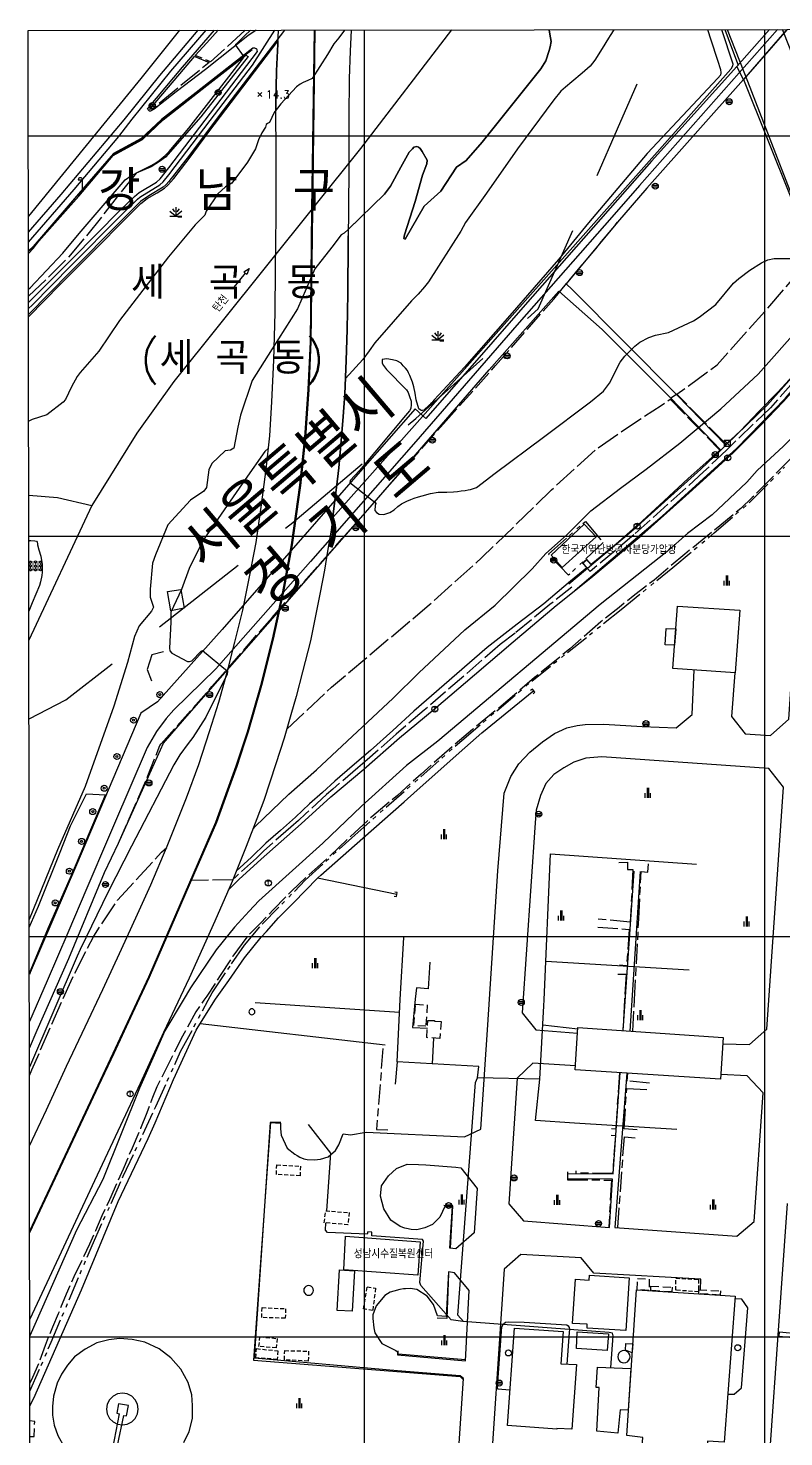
# Model space of a CAD drawing. Extents: x 210616 to 211059, y 540071 to 540643.
# Drawn here: x 210616 to 210804.7, y 540275 to 540626.9 of the extents above; entities that cross this region are included whole.
import ezdxf

# ---------------------------------------------------------------- set-up
doc = ezdxf.new("R2010")
doc.units = 0
for name, pattern in [('25M15', [40, 25, -15]), ('ANYANG', [9, 5, -1, 2, -1]), ('ANYANG1', [11.5, 6, -1, 1, -1.5, 1, -1]), ('ANYANG11', [1.5, 1, -0.5]), ('ANYANG2', [6, 5, -1]), ('ANYANG3', [3, 2, -1]), ('C0052214', [7, 6, -1])]:
    doc.linetypes.add(name, pattern=pattern)
for name, color, linetype in [('A0013115', 1, 'CONTINUOUS'), ('A0013118', 1, 'CONTINUOUS'), ('A0023119', 1, 'ANYANG2'), ('A0023210', 7, 'CONTINUOUS'), ('A0033324', 1, 'ANYANG2'), ('A0033332', 42, 'CONTINUOUS'), ('A0073341', 7, 'CONTINUOUS'), ('A0093351', 7, 'CONTINUOUS'), ('B0014111', 7, 'CONTINUOUS'), ('B0014116', 7, 'ANYANG3'), ('B0014118', 7, 'ANYANG11'), ('B0024122', 7, 'CONTINUOUS'), ('B0024123', 3, 'ANYANG'), ('B0024126', 7, 'ANYANG1'), ('C0052211', 1, 'CONTINUOUS'), ('C0052212', 1, 'CONTINUOUS'), ('C0052213', 1, 'CONTINUOUS'), ('C0052214', 1, 'C0052214'), ('C0076116', 7, 'CONTINUOUS'), ('C0223367', 7, 'CONTINUOUS'), ('C0226232', 7, 'CONTINUOUS'), ('C0236241', 7, 'CONTINUOUS'), ('C0393323', 7, 'CONTINUOUS'), ('C0503377', 7, 'CONTINUOUS'), ('C0523121', 1, 'CONTINUOUS'), ('C0536117', 7, 'CONTINUOUS'), ('C0536119', 7, 'CONTINUOUS'), ('D0015220', 3, 'CONTINUOUS'), ('D0015221', 3, 'CONTINUOUS'), ('D0015222', 3, 'CONTINUOUS'), ('D0023372', 3, 'CONTINUOUS'), ('E0022112', 5, 'CONTINUOUS'), ('E0022115', 7, 'CONTINUOUS'), ('E0032111', 5, 'CONTINUOUS'), ('E0042326', 5, 'CONTINUOUS'), ('F0017114', 7, 'CONTINUOUS'), ('F0027132', 7, 'CONTINUOUS'), ('F0027217', 7, 'CONTINUOUS'), ('F0047224', 7, 'CONTINUOUS'), ('G0018112', 7, '25M15'), ('G0022312', 5, 'CONTINUOUS'), ('G0022313', 2, 'CONTINUOUS'), ('G0022322', 42, 'CONTINUOUS'), ('G0022323', 5, 'CONTINUOUS'), ('H0017334', 7, 'CONTINUOUS'), ('H0037335', 7, 'CONTINUOUS'), ('H0049131', 7, 'CONTINUOUS'), ('H0049210', 7, 'CONTINUOUS'), ('H0049230', 7, 'CONTINUOUS')]:
    doc.layers.add(name, color=color, linetype=linetype)
doc.styles.add('GHS', font='romans.shx', dxfattribs={"bigfont": 'ghs.shx'})
doc.styles.add('ROMANS_WHGTXT', font='romans.shx', dxfattribs={"height": 2, "bigfont": 'whgtxt.shx'})

# ---------------------------------------------------------------- blocks, each defined once
blk = doc.blocks.new('F0027217')
at = {"layer": 'F0027217'}
for points in [[(0.5, 0.5), (-0.5, -0.5)], [(-0.5, 0.5), (0.5, -0.5)]]:
    blk.add_lwpolyline(points, dxfattribs=at)
blk = doc.blocks.new('C0226232')
at = {"layer": 'C0226232'}
for points in [[(-0.72, 0.211), (0.72, 0.211)], [(-0.722, -0.202), (0.722, -0.202)]]:
    blk.add_lwpolyline(points, dxfattribs=at)
blk.add_circle((0, 0), 0.75, dxfattribs=at)
blk = doc.blocks.new('D0015221')
at = {"layer": 'D0015221'}
for points in [[(-0.15, 1.25), (-0.15, -1.25)], [(0.15, 1.25), (0.15, -1.25)], [(-0.65, -1.25), (-0.65, -0.05)], [(0.65, -1.25), (0.65, -0.05)]]:
    blk.add_lwpolyline(points, dxfattribs=at)
blk = doc.blocks.new('C0236241')
at = {"layer": 'C0236241'}
blk.add_circle((0, 0), 0.75, dxfattribs=at)
at = {"layer": 'C0236241', "style": 'GHS'}
blk.add_text('T', height=1, dxfattribs=at).set_placement((-0.362, -0.524))
blk = doc.blocks.new('C0503377')
at = {"layer": 'C0503377'}
for points in [[(0.75, 0.75), (-0.75, -0.75)], [(-0.75, 0.75), (0.75, -0.75)], [(-0.75, 0.75), (0.75, 0.75)], [(-0.75, 0.75), (-0.75, -0.75)], [(0.75, 0.75), (0.75, -0.75)], [(-0.75, -0.75), (0.75, -0.75)]]:
    blk.add_lwpolyline(points, dxfattribs=at)
blk = doc.blocks.new('D0015222')
at = {"layer": 'D0015222'}
blk.add_circle((0, 0), 0.75, dxfattribs=at)
blk = doc.blocks.new('G0022322')
at = {"layer": 'G0022322'}
for centre, radius in [((-1.273, 0.017), 0.25), ((-1.263, 1.009), 0.25), ((-1.284, 0.507), 0.0564), ((-0.672, -0.01), 0.0564), ((-0.636, 1.009), 0.0564), ((-0.636, 0.521), 0.0564), ((0, 1.018), 0.25), ((0, 0), 0.25), ((-0.01, 0.517), 0.0564), ((0.59, 0.988), 0.0564), ((0.6, 0.506), 0.0564), ((0.621, -0.016), 0.0564), ((1.221, 1.009), 0.25), ((1.221, 0.017), 0.25), ((1.232, 0.507), 0.0564), ((-1.271, -0.983), 0.25), ((-1.284, -0.483), 0.0564), ((-0.65, -0.94), 0.0564), ((-0.621, -0.483), 0.0564), ((-0.017, -0.982), 0.25), ((0, -0.488), 0.0564), ((0.605, -0.949), 0.0564), ((0.631, -0.487), 0.0564), ((1.212, -0.975), 0.25), ((1.226, -0.477), 0.0564)]:
    blk.add_circle(centre, radius, dxfattribs=at)
blk = doc.blocks.new('D0023372')
at = {"layer": 'D0023372'}
for radius in [0.75, 0.25]:
    blk.add_circle((0, 0), radius, dxfattribs=at)
blk = doc.blocks.new('C0223367')
at = {"layer": 'C0223367'}
for points in [[(-1, 2.5), (0, 2.5)], [(0, 2.5), (0, 0)]]:
    blk.add_lwpolyline(points, dxfattribs=at)
blk.add_arc((-0.5, 2.5), 0.5, 0, 180, dxfattribs=at)
blk = doc.blocks.new('E0042326')
at = {"layer": 'E0042326'}
blk.add_lwpolyline([(0, 0), (5, 0)], dxfattribs=at)
blk.add_lwpolyline([(5, 0.5), (6.5, 0), (5, -0.5)], close=True, dxfattribs=at)
blk = doc.blocks.new('G0022323')
at = {"layer": 'G0022323'}
for points in [[(-1.5, 1.224), (-0.171, 0.115)], [(-1.5, 0), (1.5, 0)], [(-0.825, 1.808), (-0.287, 1.026)], [(0, 2.224), (0, 0)], [(1.5, 1.224), (0.171, 0.115)], [(0.825, 1.808), (0.287, 1.026)], [(1.5, -0.276), (0.5, -0.276)]]:
    blk.add_lwpolyline(points, dxfattribs=at)

msp = doc.modelspace()

# ---------------------------------------------------------------- linework, layer by layer
at = {"layer": 'A0013115'}
for points in [[(210616.074, 540575.973), (210624.25, 540585.34), (210640, 540604.06), (210648.86, 540615.12), (210658.455, 540626.406)], [(210616.361, 540347.711), (210620.571, 540356.708), (210625.584, 540367.602), (210630.255, 540377.461), (210634.63, 540386.763), (210639.311, 540396.875), (210643.332, 540405.589), (210646.624, 540412.941), (210650.761, 540422.578), (210655.58, 540434.636), (210658.624, 540442.967), (210661.302, 540451.245), (210663.605, 540458.527), (210665.836, 540466.583), (210667.607, 540473.571), (210669.61, 540481.498), (210671.304, 540489.895), (210672.917, 540498.472), (210674.293, 540507.869), (210675.475, 540516.768), (210676.339, 540525.069), (210676.904, 540533.576), (210677.392, 540543.993), (210677.695, 540555.815), (210677.802, 540566.739), (210677.908, 540580.019), (210677.959, 540593.995), (210677.896, 540608.168), (210678.038, 540616.265), (210678.345, 540622.896), (210678.566, 540626.432)], [(210696.712, 540626.456), (210696.424, 540621.21), (210696.198, 540614.353), (210696.079, 540604.729), (210696.115, 540591.486), (210695.957, 540573.526), (210695.88, 540560.682), (210695.682, 540551.683), (210695.462, 540543.911), (210695.105, 540535.478), (210694.68, 540529.888), (210694.111, 540522.825), (210693.607, 540517.089), (210693.033, 540512.151), (210692.297, 540506.266), (210691.677, 540501.528), (210690.876, 540496.736), (210689.98, 540491.497), (210688.948, 540485.955), (210687.869, 540480.504), (210686.481, 540473.866), (210684.548, 540466.128), (210682.951, 540460.002), (210681.609, 540455.341), (210679.907, 540449.556), (210677.865, 540443.1), (210674.843, 540433.952), (210673.133, 540429.385), (210670.478, 540422.446), (210666.927, 540413.773), (210662.632, 540403.824), (210656.206, 540389.607), (210649.845, 540376.005), (210643.947, 540363.295), (210639.027, 540352.776), (210632.607, 540338.962), (210627.794, 540328.78), (210621.839, 540315.999), (210616.416, 540304.383)], [(210662.473, 540626.411), (210654.463, 540617.229), (210645.837, 540606.84)], [(210637.281, 540595.62), (210630.658, 540587.992), (210617.27, 540572.36), (210616.079, 540571.279)]]:
    msp.add_lwpolyline(points, dxfattribs=at)
at = {"layer": 'A0013118'}
for points in [[(210680.02, 540626.434), (210670.758, 540614.332), (210663.726, 540605.093), (210656.316, 540595.21), (210651.17, 540588.633), (210650.512, 540587.877), (210649.687, 540587.167), (210646.11, 540585.039), (210644.104, 540583.608), (210639.018, 540578.535), (210626.504, 540565.949), (210616.099, 540555.411)], [(210801.182, 540626.593), (210793.02, 540617.34), (210771.7, 540593.67), (210740.14, 540557.85), (210715.345, 540529.453), (210712.65, 540531.807), (210699.519, 540516.826), (210664.431, 540476.709), (210648.287, 540458.641), (210644.12, 540455.8), (210628.06, 540417.9), (210616.513, 540390.982), (210616.307, 540391.074)], [(210672.963, 540626.425), (210670.894, 540625.007), (210660.314, 540616.64), (210652.953, 540610.992), (210647.494, 540606.666), (210646.56, 540606.215), (210646.406, 540606.215), (210646.303, 540606.227), (210646.2, 540606.266), (210646.116, 540606.328), (210645.984, 540606.498), (210645.837, 540606.84)], [(210805.519, 540626.598), (210794.66, 540614.11), (210770.51, 540586.92), (210763.235, 540578.436), (210750.371, 540563.093), (210751.835, 540561.674), (210777.895, 540535.417), (210790.27, 540522.79), (210800.69, 540532.81), (210814.35, 540548.18), (210827.87, 540565.1), (210821.246, 540570.773)], [(210616.096, 540558.356), (210627.031, 540569.338), (210639.014, 540581.422), (210642.536, 540584.885), (210643.75, 540585.894), (210648.022, 540588.438), (210648.953, 540589.251), (210651.118, 540592.01), (210673.271, 540621.097), (210673.225, 540621.441), (210673.184, 540621.544), (210673.114, 540621.647), (210673.046, 540621.731), (210672.952, 540621.801), (210672.623, 540621.941), (210672.275, 540621.952), (210672.099, 540621.911), (210657.191, 540610.285), (210649.294, 540604.147), (210644.256, 540599.37), (210637.281, 540595.62)], [(210616.331, 540372.121), (210618.24, 540376.56), (210626.19, 540394.48), (210635.07, 540416.03), (210638.584, 540423.312), (210649.841, 540448.314), (210655.016, 540454.343), (210700.882, 540506.559), (210731.107, 540541.557), (210748.54, 540561.246), (210759.387, 540551.619), (210776.525, 540534.475), (210788.97, 540521.54), (210784.02, 540516.79), (210766.61, 540501.08), (210751.05, 540488.03)], [(210752.61, 540486.52), (210774.37, 540504.98), (210793.03, 540521.99), (210805.19, 540534.47), (210817.47, 540548.86), (210830.5, 540563.09), (210841.81, 540554.22), (210850.43, 540547.189), (210849.137, 540544.359), (210848.412, 540542.419), (210847.797, 540540.197), (210846.631, 540534.681), (210845.323, 540528.1), (210844.917, 540524.474), (210843.47, 540499.821), (210826.324, 540500.867), (210819.68, 540501.31), (210820.78, 540517.73)], [(210792.52, 540465.911), (210791.68, 540454.99), (210795.12, 540450.64), (210801.39, 540450.18), (210806, 540454.31), (210808.65, 540494.42), (210816.63, 540501.3), (210818.43, 540501.39), (210819.651, 540517.287)], [(210723.5, 540270.85), (210724.72, 540289.59), (210723.88, 540290.26), (210708.25, 540291.52), (210672.53, 540294.62), (210676.54, 540353.56), (210679.04, 540353.4), (210679.04, 540351.93), (210679.16, 540350.33), (210680.73, 540347.16), (210682.63, 540345.58), (210683.18, 540345.27), (210683.85, 540344.86), (210684.85, 540344.43), (210685.67, 540344.25), (210687.56, 540344.22), (210689.06, 540344.35), (210690.92, 540344.97), (210692.73, 540346.5), (210693.62, 540347.94), (210694.69, 540350.67), (210696.5, 540350.448), (210700.42, 540351.081), (210724.948, 540349.966), (210729.06, 540351.87), (210730.81, 540377.95), (210733.29, 540416.38), (210734.92, 540435.8), (210736.58, 540439.94), (210738.55, 540443.12), (210741.28, 540446.06), (210744.44, 540448.65), (210747.5, 540450.69), (210750.51, 540452.12), (210753.16, 540452.69), (210755.14, 540452.97), (210759.8, 540453.06), (210769.35, 540452.47), (210777.87, 540452.1), (210781.84, 540455.46), (210782.366, 540466.618)], [(210789.521, 540373.216), (210796.16, 540373.05), (210800.53, 540376.87), (210804.63, 540437.33), (210800.96, 540442.01), (210759.29, 540444.86), (210755.3, 540444.59), (210752.33, 540443.58), (210749.77, 540442.17), (210747.33, 540440.48), (210745.33, 540438.2), (210743.93, 540435.25), (210742.9, 540431.54), (210742.62, 540428.37), (210739.38, 540380.92), (210742.81, 540376.68), (210753.188, 540375.869)], [(210764.628, 540376.478), (210767.33, 540416.36)], [(210768.83, 540416.28), (210766.288, 540376.367)], [(210752.71, 540367.656), (210742.07, 540368.38), (210738.12, 540364.63), (210736.03, 540333.25), (210739.69, 540329), (210761.16, 540327.29), (210761.94, 540339.38), (210750.8, 540339.43)], [(210750.84, 540340.82), (210762.11, 540340.67), (210763.877, 540365.998)], [(210765.529, 540365.891), (210762.56, 540327.31), (210793, 540325.12), (210797.31, 540328.79), (210799.62, 540360.91), (210795.62, 540365.22), (210788.997, 540365.558)], [(210728.12, 540337.02), (210727.42, 540325.96), (210722.86, 540322.01), (210721.29, 540322.12), (210722.02, 540332.66), (210720.16, 540332.74), (210718.79, 540329.91), (210717, 540328.06), (210715.1, 540327.2), (210713.07, 540326.74), (210711.69, 540326.83), (210710.53, 540327.01), (210710.1, 540327.14), (210708.88, 540327.58), (210706.57, 540329.16), (210704.82, 540331.99), (210703.98, 540335.14), (210704.24, 540337.67), (210705.98, 540340.2), (210708.04, 540342.01), (210710.69, 540343.15), (210713.52, 540343.07), (210715.34, 540342.95), (210722.84, 540342.41), (210724.11, 540342.24), (210728.12, 540337.02)], [(210801.45, 540273.046), (210803.334, 540300.39), (210805.669, 540333.257)], [(210783.909, 540311.726), (210783.978, 540314.369), (210757.253, 540315.914), (210754.13, 540319.715), (210739.067, 540320.516), (210734.929, 540316.898), (210730.814, 540255.897), (210730.17, 540247.63), (210734.11, 540243.23), (210787.04, 540239.48), (210791.57, 540243.34), (210792.7, 540261.25), (210789.17, 540265.62), (210785.163, 540265.842)], [(210726.15, 540311.6), (210722.52, 540315.96), (210720.98, 540316.19), (210720.4, 540305.07), (210718.2, 540305.2), (210717.25, 540308.1), (210715.66, 540310.11), (210713.09, 540311.8), (210711.42, 540312.02), (210710.28, 540312), (210709.78, 540311.96), (210708.81, 540311.78), (210707.3, 540311.43), (210706.46, 540311.11), (210705.05, 540310.27), (210702.95, 540307.77), (210702.07, 540305.51), (210702.11, 540304.53), (210702.33, 540302.22), (210702.57, 540301.01), (210704.37, 540298.32), (210707.8, 540296.57), (210708.28, 540296.25), (210708.23, 540295.46), (210725.2, 540293.96), (210726.15, 540311.6)], [(210790.769, 540285.63), (210792.371, 540285.647), (210794.171, 540287.238), (210795.735, 540307.217), (210794.22, 540309.36), (210792.571, 540309.51)]]:
    msp.add_lwpolyline(points, dxfattribs=at)
at = {"layer": 'A0023119'}
msp.add_lwpolyline([(210751.83, 540487.275), (210746.33, 540482.91), (210737.633, 540475.818), (210733.884, 540472.919), (210714.896, 540456.531), (210707.926, 540450.556), (210700.65, 540444.135), (210698.365, 540442.16), (210692.09, 540436.825), (210690.54, 540435.44), (210685.26, 540430.64), (210683.495, 540429), (210681.615, 540427.335), (210674.785, 540421.315), (210673.006, 540419.596), (210667.979, 540414.999), (210667.073, 540414.128), (210656.733, 540414.009)], dxfattribs=at)
at = {"layer": 'A0023210'}
for points in [[(210616.077, 540573.477), (210627.454, 540586.666), (210638.641, 540599.84), (210641.972, 540604.182), (210651.661, 540616.175), (210660.464, 540626.408)], [(210687.637, 540626.444), (210686.989, 540581.541), (210686.64, 540548.555), (210686.126, 540536.684), (210685.276, 540524.676), (210684.031, 540512.718), (210681.905, 540497.864), (210679.754, 540486.112), (210677.189, 540474.263), (210674.249, 540462.668), (210670.913, 540451.093), (210668.119, 540442.586), (210663.016, 540428.486), (210656.733, 540414.009), (210646.245, 540389.84), (210637.371, 540370.807), (210629.776, 540354.645), (210616.389, 540326.145)]]:
    msp.add_lwpolyline(points, dxfattribs=at)
at = {"layer": 'A0033324'}
for points in [[(210638.584, 540423.312), (210645.74, 540439.76), (210648.892, 540447.721), (210649.188, 540448.174), (210661.907, 540462.423), (210676.913, 540479.666), (210694.454, 540499.409), (210719.732, 540528.065), (210732.725, 540542.67), (210747.298, 540559.267), (210763.235, 540578.436)], [(210829.23, 540566.34), (210829.784, 540565.899), (210828.262, 540563.986), (210815.115, 540547.535), (210801.411, 540532.116), (210790.385, 540521.512), (210784.701, 540516.058), (210767.266, 540500.325), (210756.378, 540491.194), (210755.72, 540491.97)]]:
    msp.add_lwpolyline(points, dxfattribs=at)
at = {"layer": 'A0033332'}
for points in [[(210616.098, 540556.883), (210616.977, 540557.765), (210626.767, 540567.644), (210639.016, 540579.978), (210643.32, 540584.246), (210643.927, 540584.751), (210648.855, 540587.802), (210649.733, 540588.564), (210651.144, 540590.321), (210661.472, 540603.874), (210672.015, 540617.714), (210677.617, 540626.431)], [(210803.182, 540626.595), (210768.696, 540587.614), (210761.791, 540579.746), (210738.643, 540553.369), (210712.261, 540523.031), (210686.496, 540493.655), (210662.91, 540466.89), (210652.414, 540456.625), (210650.464, 540454.466), (210648.034, 540451.257), (210645.691, 540447.212), (210637.326, 540427.653), (210636.073, 540424.715), (210630.698, 540412.109), (210625.88, 540400.936), (210620.743, 540388.89), (210616.322, 540378.73)]]:
    msp.add_lwpolyline(points, dxfattribs=at)
at = {"layer": 'A0073341'}
msp.add_lwpolyline([(210805.451, 540626.598), (210805.47, 540626.54), (210794.66, 540614.11), (210793.02, 540617.34), (210801.182, 540626.593)], dxfattribs=at)
at = {"layer": 'A0093351'}
for points in [[(210616.361, 540347.711), (210620.571, 540356.708), (210625.584, 540367.602), (210630.255, 540377.461), (210634.63, 540386.763), (210639.311, 540396.875), (210643.332, 540405.589), (210646.624, 540412.941), (210650.761, 540422.578), (210655.58, 540434.636), (210658.624, 540442.967), (210661.302, 540451.245), (210663.605, 540458.527), (210665.836, 540466.583), (210667.607, 540473.571), (210669.61, 540481.498), (210671.304, 540489.895), (210672.917, 540498.472), (210674.293, 540507.869), (210675.475, 540516.768), (210676.339, 540525.069), (210676.904, 540533.576), (210677.392, 540543.993), (210677.695, 540555.815), (210677.802, 540566.739), (210677.908, 540580.019), (210677.959, 540593.995), (210677.896, 540608.168), (210678.038, 540616.265), (210678.345, 540622.896), (210678.566, 540626.432)], [(210696.712, 540626.456), (210696.424, 540621.21), (210696.198, 540614.353), (210696.079, 540604.729), (210696.115, 540591.486), (210695.957, 540573.526), (210695.88, 540560.682), (210695.682, 540551.683), (210695.462, 540543.911), (210695.105, 540535.478), (210694.68, 540529.888), (210694.111, 540522.825), (210693.607, 540517.089), (210693.033, 540512.151), (210692.297, 540506.266), (210691.677, 540501.528), (210690.876, 540496.736), (210689.98, 540491.497), (210688.948, 540485.955), (210687.869, 540480.504), (210686.481, 540473.866), (210684.548, 540466.128), (210682.951, 540460.002), (210681.609, 540455.341), (210679.907, 540449.556), (210677.865, 540443.1), (210674.843, 540433.952), (210673.133, 540429.385), (210670.478, 540422.446), (210666.927, 540413.773), (210662.632, 540403.824), (210656.206, 540389.607), (210649.845, 540376.005), (210643.947, 540363.295), (210639.027, 540352.776), (210632.607, 540338.962), (210627.794, 540328.78), (210621.839, 540315.999), (210616.416, 540304.383)]]:
    msp.add_lwpolyline(points, dxfattribs=at)
at = {"layer": 'B0014111'}
for points in [[(210757.83, 540499.88), (210749.37, 540492.15), (210746.6, 540495.31), (210754.9, 540503), (210757.83, 540499.88)], [(210793.72, 540481.497), (210792.551, 540465.909), (210777.059, 540466.987), (210778.175, 540482.537), (210793.72, 540481.497)], [(210777.73, 540476.831), (210777.434, 540472.762), (210775.09, 540472.834), (210775.343, 540476.952), (210777.73, 540476.831)], [(210789.63, 540374.807), (210788.916, 540364.38), (210752.656, 540366.723), (210753.268, 540377.237), (210789.63, 540374.807)], [(210713.931, 540323.704), (210713.336, 540315.388), (210694.812, 540316.711), (210695.241, 540325.107), (210713.931, 540323.704)], [(210697.489, 540316.483), (210696.891, 540306.423), (210693.148, 540306.6), (210693.802, 540316.737), (210697.489, 540316.483)], [(210766.147, 540314.692), (210765.314, 540301.589), (210755.645, 540302.154), (210755.658, 540303.149), (210751.995, 540303.348), (210752.668, 540314.41), (210756.116, 540314.177), (210756.187, 540315.374), (210766.147, 540314.692)], [(210783.495, 540310.761), (210788.857, 540310.419), (210792.621, 540310.179), (210789.868, 540273.696), (210785.641, 540273.896), (210784.601, 540256.379), (210768.165, 540257.366), (210769.549, 540274.795), (210765.521, 540275.302), (210767.941, 540311.752), (210768.131, 540311.746), (210783.495, 540310.761)], [(210752.919, 540293.094), (210751.825, 540276.928), (210748.054, 540277.052), (210748.039, 540276.946), (210735.685, 540277.86), (210737.455, 540302.178), (210749.661, 540301.333), (210749.009, 540293.246), (210752.919, 540293.094)], [(210760.965, 540300.722), (210760.63, 540296.595), (210752.942, 540297.036), (210753.155, 540301.197), (210760.965, 540300.722)], [(210766.535, 540292.094), (210765.826, 540281.672), (210763.891, 540281.786), (210763.286, 540275.949), (210758.009, 540276.38), (210758.616, 540287.285), (210757.885, 540287.364), (210758.165, 540292.445), (210766.535, 540292.094)]]:
    msp.add_lwpolyline(points, dxfattribs=at)
at = {"layer": 'B0014116'}
for points in [[(210715.673, 540382.919), (210715.344, 540377.591), (210712.364, 540377.748), (210712.766, 540383.063), (210715.673, 540382.919)], [(210719.12, 540378.727), (210718.815, 540374.522), (210715.554, 540374.734), (210715.852, 540379.051), (210717.467, 540379.006), (210717.461, 540378.832), (210719.12, 540378.727)], [(210771.121, 540314.431), (210771.058, 540311.578), (210768.131, 540311.746), (210768.172, 540314.56), (210771.121, 540314.431)], [(210776.843, 540312.375), (210776.797, 540311.22), (210771.482, 540311.547), (210771.516, 540312.607), (210776.843, 540312.375)], [(210788.857, 540310.419), (210783.495, 540310.761), (210783.516, 540311.749), (210788.909, 540311.436), (210788.857, 540310.419)], [(210767.014, 540298.252), (210766.861, 540295.95), (210765.219, 540296.676), (210765.272, 540298.318), (210767.014, 540298.252)], [(210616.453, 540275.117), (210617.477, 540275.093), (210617.666, 540278.868), (210616.448, 540278.979)]]:
    msp.add_lwpolyline(points, dxfattribs=at)
at = {"layer": 'B0014118'}
for points in [[(210684.019, 540342.602), (210683.911, 540340.211), (210677.993, 540340.567), (210678.086, 540342.967), (210684.019, 540342.602)], [(210696.147, 540331.006), (210695.887, 540327.983), (210689.959, 540328.495), (210690.312, 540331.475), (210696.147, 540331.006)], [(210783.443, 540314.347), (210783.389, 540311.251), (210777.727, 540311.628), (210777.795, 540314.611), (210783.443, 540314.347)], [(210702.797, 540312.128), (210702.04, 540306.573), (210699.776, 540306.939), (210700.649, 540312.455), (210702.797, 540312.128)], [(210680.285, 540307.009), (210680.215, 540304.644), (210674.331, 540304.793), (210674.427, 540307.276), (210680.285, 540307.009)], [(210678.235, 540299.572), (210677.98, 540297.251), (210673.655, 540297.56), (210673.876, 540299.997), (210678.235, 540299.572)], [(210678.363, 540296.477), (210678.207, 540294.363), (210672.875, 540294.733), (210673.045, 540297.033), (210678.363, 540296.477)], [(210686.03, 540296.408), (210685.953, 540293.927), (210680.043, 540294.208), (210680.076, 540296.545), (210686.03, 540296.408)]]:
    msp.add_lwpolyline(points, dxfattribs=at)
at = {"layer": 'B0024122'}
msp.add_lwpolyline([(210653.837, 540626.4), (210644.122, 540614.364), (210616.068, 540579.947)], dxfattribs=at)
at = {"layer": 'B0024123'}
for points in [[(210763.49, 540418.51), (210765.66, 540418.53), (210765.66, 540416.7), (210767.05, 540416.7), (210766.38, 540403.62), (210758.24, 540404.32)], [(210767.041, 540376.317), (210767.45, 540384.2), (210768.51, 540404.43), (210769.1, 540416.27), (210770.75, 540416.08), (210770.94, 540418.14)], [(210758.27, 540402.36), (210766.13, 540401.74), (210765.44, 540392.694), (210763.66, 540392.822)], [(210763.3, 540390.6), (210765.34, 540390.55), (210764.96, 540384.19), (210764.5, 540376.486)], [(210704.602, 540372.021), (210703.015, 540351.814), (210705.815, 540351.677)], [(210763.697, 540366.01), (210762.73, 540351.88), (210761.69, 540351.94)], [(210771.23, 540363.36), (210765.62, 540363.88), (210765.769, 540365.876)], [(210768.13, 540351.7), (210764.84, 540351.97), (210765.5, 540362.04), (210771.36, 540361.69)], [(210761.63, 540350.36), (210762.67, 540350.32), (210761.96, 540340.78), (210752.91, 540340.9), (210752.91, 540341.43)], [(210763.27, 540327.259), (210764.91, 540349.96), (210767.65, 540349.7)], [(210750.73, 540341.19), (210750.75, 540339.22), (210761.68, 540339.15), (210761.03, 540327.46)]]:
    msp.add_lwpolyline(points, dxfattribs=at)
at = {"layer": 'B0024126'}
for points in [[(210616.439, 540286.436), (210621.78, 540298.67), (210631.99, 540322.84), (210639.75, 540340.13), (210647.88, 540357.52), (210654.09, 540371.27), (210660.98, 540384.08), (210661.98, 540385.96), (210666.8, 540393.14), (210670, 540397.82), (210674.44, 540403.07), (210685.21, 540414.04), (210696.84, 540424.67), (210724.33, 540448.96), (210741.77, 540463.79), (210764.14, 540481.71), (210776.98, 540492.16), (210787.37, 540500.84), (210796.53, 540508.72), (210804.93, 540517.23)], [(210759.6, 540498.45), (210750.95, 540490.24), (210745.98, 540495.52), (210755.2, 540503.72), (210759.6, 540498.45)], [(210654.906, 540273.57), (210656.215, 540276.316), (210657.022, 540279.568), (210657.054, 540282.826), (210656.857, 540285.499), (210655.935, 540288.563), (210654.136, 540291.941), (210651.665, 540294.742), (210648.729, 540296.948), (210645.123, 540298.641), (210641.961, 540299.288), (210638.786, 540299.536), (210636.138, 540299.235), (210633.178, 540298.475), (210630.28, 540296.906), (210627.584, 540294.984), (210625.789, 540292.921), (210624.295, 540290.652), (210623.247, 540288.404), (210622.336, 540285.133), (210622.057, 540282.62), (210622.109, 540280.43), (210622.496, 540277.948), (210623.38, 540275.364), (210624.977, 540272.517)]]:
    msp.add_lwpolyline(points, dxfattribs=at)
at = {"layer": 'C0052211', "flags": 128}
for points in [[(210789.971, 540626.578), (210791.65, 540622.135), (210793.33, 540617.691)], [(210794.692, 540614.146), (210812.37, 540569.89), (210813.55, 540571.01), (210815.2, 540570.44)], [(210616.483, 540391.224), (210621.08, 540402.24), (210627.17, 540416.06), (210635.32, 540435.39)]]:
    msp.add_lwpolyline(points, dxfattribs=at)
at = {"layer": 'C0052212', "flags": 128}
for points in [[(210670.961, 540619.863), (210659.137, 540604.74), (210650.315, 540594.684), (210648.828, 540593.622), (210646.688, 540592.256), (210643.018, 540590.703)], [(210616.293, 540402.266), (210618.61, 540407.57), (210623.97, 540421.07), (210626.61, 540427.65), (210630.6, 540435.64), (210635.32, 540435.39)], [(210616.483, 540391.224), (210616.306, 540391.305)]]:
    msp.add_lwpolyline(points, dxfattribs=at)
at = {"layer": 'C0052213', "flags": 128}
for points in [[(210657.706, 540620.101), (210660.603, 540623.257), (210663.5, 540626.412)], [(210616.08, 540570.61), (210617.219, 540571.877), (210618.695, 540573.676), (210628.654, 540584.965), (210637.202, 540595.128), (210644.528, 540599.136), (210649.718, 540604.025), (210660.661, 540612.634), (210670.397, 540620.211), (210670.961, 540619.863)], [(210646.298, 540606.608), (210653.869, 540615.529), (210657.509, 540619.819), (210657.601, 540619.865)], [(210827.759, 540565.097), (210824.37, 540560.76), (210813.48, 540547.54), (210807.19, 540540.257), (210803.27, 540536.02), (210798.53, 540531.14), (210793.88, 540526.34), (210790.34, 540523.02)], [(210665.979, 540411.576), (210668.63, 540414.27), (210674.24, 540419.33), (210684.21, 540428.16), (210691.56, 540434.87), (210699.82, 540441.78), (210708.73, 540449.65), (210717.44, 540456.77), (210727.49, 540465.37), (210737.14, 540473.62), (210747.85, 540482.72), (210756.52, 540489.61), (210769.3, 540500.23), (210779.44, 540509.31), (210784.5, 540513.96), (210792.2, 540520.89), (210798.87, 540527.57), (210804.64, 540533.65), (210808.85, 540538.37), (210821.04, 540552.38), (210830.713, 540562.923)], [(210788.74, 540521.52), (210786.87, 540519.77), (210780.86, 540514.4), (210774.89, 540508.86), (210768.36, 540502.88), (210762.84, 540498.01), (210756.654, 540492.938), (210755.534, 540494.228), (210754.489, 540493.298), (210755.556, 540492.084), (210751.46, 540488.78), (210744.81, 540483.1), (210738.13, 540478.02), (210730.63, 540472.22), (210712.35, 540456.29), (210707.12, 540451.46), (210701.48, 540446.49), (210696.91, 540442.54), (210692.62, 540438.78), (210689.52, 540436.01), (210686.31, 540433.12), (210682.78, 540429.84), (210679.02, 540426.51), (210675.33, 540423.3), (210671.77, 540419.86), (210667.973, 540416.329)]]:
    msp.add_lwpolyline(points, dxfattribs=at)
at = {"layer": 'C0052214', "flags": 128}
for points in [[(210670.218, 540626.421), (210661.58, 540618.54), (210657.706, 540620.101)], [(210657.601, 540619.865), (210661.195, 540618.351), (210647.226, 540606.89), (210646.938, 540606.708), (210646.298, 540606.608)], [(210643.018, 540590.703), (210637.95, 540584.46), (210634.36, 540579.81), (210630.07, 540574.49), (210626.03, 540569.67), (210622.01, 540565.62), (210616.094, 540559.984)], [(210790.34, 540523.02), (210778.01, 540535.5), (210788.11, 540542.82), (210799.97, 540556.16), (210806.83, 540564.08), (210811.12, 540567.77), (210814.293, 540570.663), (210815.173, 540570.368), (210817.534, 540568.368), (210819.299, 540570.737), (210820.489, 540569.639), (210821.257, 540570.667), (210827.759, 540565.097)], [(210841.81, 540554.22), (210839.35, 540553.05), (210838.17, 540552.39), (210836.3, 540550.6), (210830.58, 540544.08), (210826.38, 540539.25), (210823.73, 540536.5), (210821.1, 540534.07), (210817.29, 540530.29), (210809.46, 540522.51), (210796.87, 540509.66), (210793.98, 540506.93), (210788.78, 540502.64), (210779.99, 540495.51), (210772.35, 540489.06), (210767.07, 540485.01), (210763.58, 540482.23), (210759.01, 540478.58), (210751.3, 540471.85), (210742.44, 540464.67), (210734.14, 540457.54), (210726.97, 540451.72), (210719.96, 540445.73), (210714.15, 540440.59), (210708.22, 540435.26), (210701.8, 540429.91), (210695.93, 540424.47), (210691.14, 540419.91), (210685.83, 540415.18), (210681.79, 540411.35), (210677.17, 540406.63), (210674.11, 540403.41), (210670.87, 540400.18), (210667.1, 540395.09), (210663.97, 540390.24), (210660.64, 540385.09), (210659.92, 540384.08), (210657.85, 540381.15), (210654.26, 540374.52), (210648.98, 540364.13), (210648.14, 540362.41), (210647.03, 540359.77), (210645.61, 540355.94), (210644.08, 540352.04), (210641.94, 540347.14), (210639.72, 540341.88), (210637.75, 540337.49), (210636.05, 540333.62), (210634.39, 540330.23), (210632.86, 540326.5), (210631.33, 540323.1), (210629.44, 540319.02), (210627.4, 540314.98), (210625.48, 540310.65), (210623.5, 540305.73), (210622.06, 540302.4), (210620.24, 540297.78), (210618.68, 540293.48), (210617.11, 540289.8), (210616.436, 540288.372)], [(210680.533, 540451.681), (210691.78, 540462.3), (210715.7, 540482.46), (210729.34, 540494.67), (210746.72, 540511.58), (210758.06, 540521.89), (210768.47, 540529.02), (210774.09, 540532.66), (210776.33, 540534.28), (210788.74, 540521.52)], [(210616.34, 540365.29), (210616.91, 540366.68), (210624.54, 540384.02), (210626.71, 540388.92), (210632.38, 540400.11), (210638.34, 540409.05), (210649.32, 540421.04), (210650.619, 540422.247)]]:
    msp.add_lwpolyline(points, dxfattribs=at)
at = {"layer": 'C0076116', "flags": 128}
for points in [[(210742.127, 540460.665), (210742.584, 540461.054), (210741.936, 540461.816), (210741.479, 540461.427)], [(210707.421, 540410.097), (210708.013, 540409.998), (210708.178, 540410.984), (210707.586, 540411.083)]]:
    msp.add_lwpolyline(points, dxfattribs=at)
at = {"layer": 'C0393323', "flags": 128}
for points in [[(210777.895, 540535.417), (210776.525, 540534.475), (210788.97, 540521.54), (210790.27, 540522.79)], [(210754.6, 540493.27), (210755.55, 540494.12), (210756.71, 540492.83), (210755.72, 540491.97)], [(210808.678, 540299.606), (210803.564, 540300.102), (210803.688, 540301.241), (210808.753, 540300.74)]]:
    msp.add_lwpolyline(points, close=True, dxfattribs=at)
msp.add_lwpolyline([(210616.307, 540391.074), (210616.513, 540390.982), (210616.308, 540390.503)], dxfattribs=at)
at = {"layer": 'C0523121', "flags": 128}
for points in [[(210616.388, 540326.498), (210629.64, 540354.71), (210637.235, 540370.87), (210646.108, 540389.902), (210662.877, 540428.541), (210667.977, 540442.635), (210670.769, 540451.137), (210674.103, 540462.707), (210677.044, 540474.297), (210679.607, 540486.142), (210681.756, 540497.888), (210683.882, 540512.736), (210685.127, 540524.69), (210685.976, 540536.693), (210686.49, 540548.559), (210686.839, 540581.543), (210687.486, 540626.444)], [(210616.389, 540326.028), (210629.822, 540354.624), (210637.417, 540370.786), (210646.29, 540389.82), (210663.063, 540428.467), (210668.167, 540442.569), (210670.961, 540451.079), (210674.297, 540462.655), (210677.238, 540474.251), (210679.803, 540486.102), (210681.954, 540497.856), (210684.08, 540512.712), (210685.327, 540524.672), (210686.176, 540536.681), (210686.69, 540548.553), (210687.039, 540581.541), (210687.686, 540626.444)]]:
    msp.add_lwpolyline(points, dxfattribs=at)
at = {"layer": 'C0536117', "flags": 128}
for points in [[(210655.01, 540481.99), (210651.65, 540481.34), (210650.84, 540486.17), (210654.14, 540486.7)], [(210672.619, 540381.191), (210672.583, 540381.419), (210672.478, 540381.625), (210672.315, 540381.788), (210672.109, 540381.893), (210671.881, 540381.929), (210671.653, 540381.893), (210671.448, 540381.788), (210671.285, 540381.625), (210671.18, 540381.419), (210671.144, 540381.191), (210671.18, 540380.963), (210671.285, 540380.757), (210671.448, 540380.594), (210671.653, 540380.489), (210671.881, 540380.453), (210672.109, 540380.489), (210672.315, 540380.594), (210672.478, 540380.757), (210672.583, 540380.963)], [(210687.242, 540311.574), (210687.183, 540311.946), (210687.012, 540312.281), (210686.746, 540312.547), (210686.411, 540312.718), (210686.04, 540312.777), (210685.668, 540312.718), (210685.333, 540312.547), (210685.067, 540312.281), (210684.896, 540311.946), (210684.837, 540311.574), (210684.896, 540311.203), (210685.067, 540310.868), (210685.333, 540310.602), (210685.668, 540310.431), (210686.04, 540310.372), (210686.411, 540310.431), (210686.746, 540310.602), (210687.012, 540310.868), (210687.183, 540311.203)], [(210766.347, 540295.021), (210766.272, 540295.497), (210766.053, 540295.926), (210765.713, 540296.266), (210765.284, 540296.485), (210764.808, 540296.56), (210764.332, 540296.485), (210763.903, 540296.266), (210763.563, 540295.926), (210763.344, 540295.497), (210763.269, 540295.021), (210763.344, 540294.546), (210763.563, 540294.116), (210763.903, 540293.776), (210764.332, 540293.557), (210764.808, 540293.482), (210765.284, 540293.557), (210765.713, 540293.776), (210766.053, 540294.116), (210766.272, 540294.546)], [(210643.501, 540281.95), (210643.307, 540283.175), (210642.744, 540284.279), (210641.867, 540285.156), (210640.763, 540285.719), (210639.538, 540285.913), (210638.314, 540285.719), (210637.209, 540285.156), (210636.332, 540284.279), (210635.769, 540283.175), (210635.575, 540281.95), (210635.769, 540280.726), (210636.332, 540279.621), (210637.209, 540278.744), (210638.314, 540278.181), (210639.538, 540277.987), (210640.763, 540278.181), (210641.867, 540278.744), (210642.744, 540279.621), (210643.307, 540280.726)], [(210636.773, 540265.361), (210639.871, 540280.33), (210640.566, 540280.229), (210641.024, 540282.828), (210638.578, 540283.245), (210638.136, 540280.909), (210638.701, 540280.779), (210635.801, 540265.617)]]:
    msp.add_lwpolyline(points, close=True, dxfattribs=at)
for points in [[(210778.05, 540351.81), (210752.49, 540353.38), (210742.68, 540353.99), (210743.8, 540364.34), (210744.79, 540382.7), (210744.86, 540384.19), (210746.45, 540420.64), (210782.92, 540418.05)], [(210743.8, 540364.34), (210728.24, 540364.68), (210728.54, 540367.55), (210708.13, 540368.65), (210708.91, 540384.27), (210709.811, 540399.73)], [(210716.3, 540393.558), (210715.87, 540386.93), (210712.96, 540387.16), (210712.65, 540384.32), (210711.96, 540377.28), (210715.715, 540377.06)], [(210781.07, 540391.6), (210745.276, 540393.731)], [(210708.745, 540380.973), (210672.72, 540383.45)], [(210744.531, 540377.891), (210753.25, 540376.921)], [(210717.281, 540374.622), (210716.871, 540368.179)], [(210708.13, 540368.65), (210707.691, 540363.109)], [(210724.773, 540303.813), (210723.339, 540305.384), (210727.733, 540363.526), (210728.27, 540364.679)], [(210679.15, 540353.53), (210676.49, 540353.63), (210672.27, 540294.14), (210723.89, 540290.06), (210724.699, 540289.261)], [(210690.593, 540331.452), (210691.583, 540345.905), (210686.006, 540353.041)], [(210721.45, 540322.109), (210722.09, 540332.71), (210719.822, 540332.78)], [(210761.554, 540292.303), (210762.103, 540300.228), (210761.932, 540300.86), (210761.093, 540301.06), (210724.603, 540303.826), (210721.624, 540304.228), (210714.086, 540312.81), (210713.869, 540313.527), (210714.745, 540323.904), (210714.48, 540324.292), (210701.853, 540325.198), (210701.83, 540326.129), (210700.878, 540326.241), (210700.699, 540325.634), (210690.793, 540326.034), (210690.264, 540326.654), (210690.388, 540328.458)], [(210720.98, 540315.79), (210720.54, 540304.53), (210718.126, 540304.684)], [(210725.213, 540294.2), (210708.45, 540295.65), (210708.438, 540296.454)]]:
    msp.add_lwpolyline(points, dxfattribs=at)
at = {"layer": 'C0536119', "flags": 128}
msp.add_lwpolyline([(210616.08, 540571.117), (210617.351, 540572.312), (210630.945, 540588.109), (210637.299, 540595.384), (210642.391, 540598.097), (210643.562, 540598.759), (210644.463, 540599.331), (210647.368, 540602.16), (210649.255, 540603.883), (210652.018, 540606.048), (210656.237, 540609.272), (210661.656, 540613.639), (210671.99, 540621.574)], dxfattribs=at)
at = {"layer": 'D0015220', "flags": 128}
msp.add_lwpolyline([(210736.325, 540286.656), (210733.271, 540286.929), (210733.227, 540287.457), (210734.282, 540302.484), (210734.7, 540303.256), (210735.238, 540303.617), (210735.851, 540303.747), (210739.877, 540303.655), (210750.52, 540302.952), (210750.884, 540302.742), (210751.102, 540302.355), (210751.172, 540301.874), (210751.101, 540301.031), (210750.535, 540293.187)], dxfattribs=at)
at = {"layer": 'E0022112', "flags": 128}
for points in [[(210616.444, 540282.712), (210617.415, 540284.67), (210629.31, 540311.765), (210638.48, 540333.775), (210639.34, 540335.535), (210645.96, 540349.5), (210647.715, 540353.47), (210652.33, 540364.255), (210657.96, 540376.6), (210658.49, 540377.44), (210658.625, 540377.655), (210662.645, 540384.09), (210662.785, 540384.315), (210666.105, 540389.03), (210670.04, 540394.66), (210674.17, 540399.83), (210675.495, 540401.29), (210678.57, 540404.645), (210682.235, 540408.395), (210688.28, 540414.56), (210688.375, 540414.65), (210689.095, 540415.305), (210699.61, 540424.545), (210709.875, 540433.655), (210713.13, 540436.565), (210725.04, 540447.12), (210729.28, 540450.865), (210742.26, 540461.435)], [(210708.095, 540410.491), (210688.28, 540414.56)], [(210658.999, 540378.254), (210705.165, 540372.925)]]:
    msp.add_lwpolyline(points, dxfattribs=at)
at = {"layer": 'E0022115', "flags": 128}
for points in [[(210721.759, 540626.489), (210699.04, 540596.85), (210652.41, 540538.69), (210643.178, 540525.725), (210631.877, 540507.67), (210616.202, 540474.072)], [(210616.156, 540510.276), (210623.315, 540509.699), (210631.877, 540507.67)]]:
    msp.add_lwpolyline(points, dxfattribs=at)
at = {"layer": 'E0032111', "flags": 128}
for points in [[(210694.982, 540626.454), (210693.581, 540624.504), (210692.315, 540623.059), (210690.755, 540620.319), (210686.935, 540614.342), (210685.82, 540613.833), (210684.654, 540613.337), (210683.952, 540612.965), (210682.984, 540612.234), (210679.153, 540607.989), (210677.437, 540605.824), (210676.28, 540603.375), (210675.812, 540603.143), (210675.468, 540602.866), (210675.251, 540602.234), (210674.349, 540600.818), (210673.562, 540599.023), (210672.781, 540596.752), (210670.826, 540593.464), (210666.865, 540588.24), (210665.268, 540587.26), (210663.394, 540585.511), (210660.434, 540581.202), (210660.128, 540580.234), (210657.75, 540577.767), (210651.056, 540569.765), (210638.858, 540553.863), (210633.643, 540546.268), (210628.953, 540540.895), (210628.28, 540539.945), (210626.797, 540537.352), (210625.313, 540534.186), (210624.707, 540533.492), (210620.685, 540530.35), (210616.974, 540529.159), (210616.133, 540528.748)], [(210746.115, 540626.521), (210746.31, 540625.401), (210746.596, 540623.57), (210746.355, 540622.238), (210746.127, 540621.347), (210745.332, 540618.773), (210744.013, 540616.774), (210729.358, 540598.461), (210725.435, 540593.888), (210723.012, 540592.237), (210719.081, 540586.198), (210714.944, 540582.452), (210710.149, 540574.219), (210709.85, 540574.422), (210709.983, 540575.311), (210712.671, 540583.653), (210714.501, 540590.228), (210715.581, 540593.049), (210715.659, 540593.984), (210714.441, 540596.157), (210713.911, 540596.887), (210713.52, 540597.216), (210713.04, 540597.331), (210712.311, 540597.172), (210712.011, 540596.81), (210711.162, 540595.969), (210709.069, 540592.215), (210706.48, 540587.429), (210705.027, 540585.476), (210695.924, 540576.625), (210694.957, 540575.683), (210694.185, 540575.318), (210691.857, 540572.217), (210687.628, 540566.764), (210683.251, 540556.807), (210676.94, 540546.841), (210671.918, 540538.917), (210669.043, 540530.272), (210668.346, 540527.289), (210667.345, 540521.965), (210666.581, 540521.461), (210665.174, 540521.295), (210661.872, 540518.175), (210661.111, 540516.588), (210660.575, 540512.169), (210659.878, 540511.226), (210656.536, 540509.034), (210650.877, 540502.846), (210647.82, 540495.373), (210647.04, 540493.301), (210646.492, 540486.741), (210646.467, 540484.744), (210646.928, 540483.496), (210647.296, 540482.298), (210646.788, 540481.238), (210643.755, 540477.632), (210642.557, 540474.917), (210640.8, 540468.452), (210637.394, 540457.583), (210630.262, 540437.472), (210623.366, 540421.625), (210616.29, 540404.22)], [(210790.58, 540626.579), (210795.66, 540613.65), (210812.24, 540570.9), (210813.55, 540571.73), (210815.551, 540570.874), (210821.64, 540578.39), (210820.49, 540580.16), (210821.5, 540581.66), (210806.14, 540622.22), (210804.421, 540626.597)], [(210616.171, 540498.808), (210616.393, 540498.899), (210616.678, 540498.923), (210617.66, 540498.861), (210618.05, 540498.758), (210618.244, 540498.544), (210618.334, 540498.171), (210618.379, 540497.831), (210618.699, 540496.643), (210619.209, 540494.981), (210619.493, 540492.976), (210619.508, 540492.268), (210619.477, 540491.063), (210619.407, 540490.194), (210619.108, 540488.603), (210618.842, 540487.685), (210617.02, 540483.371), (210616.193, 540481.296)]]:
    msp.add_lwpolyline(points, dxfattribs=at)
at = {"layer": 'F0017114'}
for points in [[(210616.092, 540561.752), (210616.48, 540562.1), (210624.67, 540570.68), (210628.71, 540575.63), (210640.207, 540589.015), (210641.657, 540590.032), (210644.033, 540591.309), (210646.398, 540592.442), (210647.659, 540593.09), (210648.706, 540593.892), (210650.228, 540595.139), (210651.193, 540596.131), (210656.162, 540601.985), (210666.104, 540614.797), (210669.75, 540619.525), (210669.849, 540619.841), (210669.814, 540620.061), (210667.907, 540622.693), (210667.898, 540622.898), (210668.003, 540623.019), (210670.018, 540624.989), (210671.522, 540626.423)], [(210762.27, 540626.542), (210761.376, 540625.105), (210760.944, 540624.466), (210759.347, 540621.829), (210757.525, 540618.958), (210756.406, 540617.465), (210754.335, 540615.654), (210751.825, 540613.49), (210750.185, 540612.168), (210749.034, 540611.218), (210747.279, 540609.03), (210738.256, 540596.777), (210730.503, 540585.673), (210725.223, 540578.349), (210724.043, 540576.183), (210715.971, 540563.571), (210715.025, 540562.324), (210713.397, 540560.515), (210711.757, 540558.782), (210702.571, 540548.349), (210701.145, 540546.323), (210699.604, 540544.135), (210695.271, 540539.391)], [(210785.67, 540626.572), (210786.526, 540624.03), (210788.205, 540618.967), (210788.919, 540616.58), (210789.018, 540615.786), (210788.926, 540615.228), (210788.239, 540614.462), (210770.581, 540595.615), (210755.922, 540578.291), (210748.45, 540569.154), (210736.322, 540555.129), (210724.972, 540542.268), (210717.44, 540534.112), (210716.784, 540533.298), (210716.584, 540533.12), (210716.372, 540532.94), (210716.219, 540532.793), (210714.811, 540531.476), (210714.474, 540531.398), (210714.152, 540531.416), (210713.888, 540531.549), (210713.539, 540531.808), (210712.931, 540534.058), (210712.637, 540535.708), (210712.303, 540537.339), (210711.995, 540538.482), (210711.647, 540539.363), (210711.328, 540540.145), (210711.031, 540540.818), (210710.758, 540541.407), (210710.225, 540541.98), (210709.694, 540542.56), (210709.202, 540543.2), (210708.061, 540543.851), (210707.023, 540544.102), (210705.59, 540544.282), (210704.4, 540544.155), (210704.396, 540543.646), (210704.446, 540543.261), (210704.773, 540542.655), (210705.53, 540541.696), (210710.475, 540536.616), (210710.882, 540535.893), (210711.227, 540534.938), (210711.623, 540533.778), (210711.659, 540532.939), (210711.555, 540531.943), (210711.249, 540531.318), (210710.276, 540530.154), (210698.748, 540516.455), (210696.427, 540513.911), (210696.314, 540513.443), (210702.64, 540508.463), (210702.824, 540508.155), (210702.655, 540507.646), (210702.584, 540506.391), (210702.966, 540505.965), (210703.704, 540505.519), (210704.832, 540505.405), (210706.302, 540505.911), (210707.377, 540506.631), (210708.368, 540507.395), (210709.281, 540508.084), (210710.581, 540508.785), (210711.579, 540509.194), (210712.378, 540509.477), (210713.484, 540509.846), (210714.409, 540510.133), (210716.474, 540510.712), (210718.372, 540510.976), (210720.604, 540511.051), (210722.196, 540511.099), (210723.236, 540511.2), (210724.119, 540511.305), (210725.138, 540511.426), (210725.879, 540511.551), (210726.48, 540511.67), (210727.998, 540512.135), (210732.661, 540515.791), (210744.731, 540524.783), (210756.481, 540533.619), (210759.671, 540536.249), (210761.201, 540538.249), (210763.841, 540543.499), (210765.031, 540544.966), (210767.524, 540547.47), (210768.811, 540548.519), (210771.041, 540549.679), (210772.661, 540550.199), (210775.941, 540550.939), (210782.151, 540553.849), (210783.611, 540554.719), (210787.721, 540557.889), (210792.211, 540563.229), (210793.471, 540564.429), (210796.221, 540566.469), (210799.171, 540568.319), (210800.721, 540569.019), (210802.331, 540569.349), (210803.592, 540569.358), (210811.299, 540569.355)], [(210672.197, 540426.938), (210672.74, 540427.49), (210681.08, 540435.56), (210688, 540441.62), (210707.19, 540459.52), (210713.57, 540465.91), (210725.09, 540476.61), (210732.62, 540482.78), (210741.86, 540491.87), (210745.29, 540495.72), (210750.47, 540500.25), (210756.51, 540506.38), (210763.91, 540512.05), (210770.39, 540516.76), (210778.78, 540523.23), (210789.01, 540531.81), (210798.31, 540540.53), (210808.9, 540552.39)], [(210808.38, 540526.32), (210804.69, 540522.53), (210798.04, 540516.39), (210795.53, 540513.53), (210786.85, 540505.34), (210780.65, 540500.7), (210775.61, 540496.2), (210758.88, 540482.91), (210718.36, 540448.83), (210710.53, 540442.72), (210699.23, 540432.6), (210689.63, 540423.34), (210673.64, 540408.89), (210671.19, 540406.29), (210667.58, 540402.31), (210662.93, 540396.7), (210656.57, 540387.16), (210654.73, 540384.07), (210650.17, 540376.43), (210647.151, 540369.642), (210643.85, 540362.14), (210634.63, 540339.33), (210628.04, 540326.62), (210616.421, 540300.274)], [(210676.02, 540522.005), (210675.108, 540521.182), (210670.171, 540514.178), (210659.708, 540499.031), (210656.247, 540491.953), (210654.291, 540486.657), (210651.645, 540481.056), (210651.65, 540478.511), (210651.286, 540472.038), (210651.423, 540471.337), (210651.904, 540470.826), (210655.803, 540468.684), (210656.332, 540468.665), (210656.862, 540468.848), (210659.232, 540471.291), (210659.531, 540471.424), (210665.757, 540466.296), (210665.667, 540465.576), (210660.382, 540454.806), (210657.137, 540449.723), (210655.93, 540448.233), (210653.868, 540445.37), (210652.402, 540442.864), (210641.814, 540422.529), (210635.966, 540411.183), (210629.001, 540396.741), (210628.217, 540395.072), (210616.337, 540367.346)]]:
    msp.add_lwpolyline(points, dxfattribs=at)
at = {"layer": 'F0047224', "flags": 128}
msp.add_lwpolyline([(210649.814, 540471.104), (210646.924, 540470.364), (210645.736, 540466.692), (210646.807, 540463.877)], dxfattribs=at)
at = {"layer": 'G0018112', "flags": 128}
msp.add_lwpolyline([(210616.227, 540454.399), (210625.425, 540459.111), (210682.114, 540503.451), (210712.809, 540529.452), (210735.905, 540550.033), (210743.407, 540556.833), (210763.228, 540601.776), (210773.994, 540626.557)], dxfattribs=at)
at = {"layer": 'G0022312', "flags": 128}
msp.add_lwpolyline([(210616.171, 540498.808), (210616.393, 540498.899), (210616.678, 540498.923), (210617.66, 540498.861), (210618.05, 540498.758), (210618.244, 540498.544), (210618.334, 540498.171), (210618.379, 540497.831), (210618.699, 540496.643), (210619.209, 540494.981), (210619.493, 540492.976), (210619.508, 540492.268), (210619.477, 540491.063), (210619.407, 540490.194), (210619.108, 540488.603), (210618.842, 540487.685), (210617.02, 540483.371), (210616.193, 540481.296)], dxfattribs=at)
at = {"layer": 'G0022313'}
for points in [[(210616.1, 540554.791), (210623.959, 540562.879), (210632.375, 540571.288), (210640.442, 540579.43), (210644.154, 540583.145), (210645.733, 540584.345), (210648.198, 540585.807), (210650.062, 540586.959), (210650.893, 540587.722), (210652.361, 540589.395), (210656.192, 540594.411), (210661.108, 540601.052), (210666.671, 540608.4), (210678.395, 540623.7), (210678.345, 540622.896), (210678.038, 540616.265), (210677.896, 540608.168), (210677.904, 540606.413), (210677.437, 540605.824), (210676.28, 540603.375), (210675.812, 540603.143), (210675.468, 540602.866), (210675.251, 540602.234), (210674.349, 540600.818), (210673.562, 540599.023), (210672.781, 540596.752), (210670.826, 540593.464), (210666.865, 540588.24), (210665.268, 540587.26), (210663.394, 540585.511), (210660.434, 540581.202), (210660.128, 540580.234), (210657.75, 540577.767), (210651.056, 540569.765), (210638.858, 540553.863), (210633.643, 540546.268), (210628.953, 540540.895), (210628.28, 540539.945), (210626.797, 540537.352), (210625.313, 540534.186), (210624.707, 540533.492), (210620.685, 540530.35), (210616.974, 540529.159), (210616.133, 540528.748)], [(210789.195, 540626.577), (210792.032, 540618.024), (210791.94, 540617.472), (210791.498, 540616.718), (210692.095, 540504.721), (210692.297, 540506.266), (210693.033, 540512.151), (210693.607, 540517.089), (210694.111, 540522.825), (210694.68, 540529.888), (210695.105, 540535.478), (210695.462, 540543.911), (210695.682, 540551.683), (210695.88, 540560.682), (210695.957, 540573.526), (210695.985, 540576.685), (210705.027, 540585.476), (210706.48, 540587.429), (210709.069, 540592.215), (210711.162, 540595.969), (210712.011, 540596.81), (210712.311, 540597.172), (210713.04, 540597.331), (210713.52, 540597.216), (210713.911, 540596.887), (210714.441, 540596.157), (210715.659, 540593.984), (210715.581, 540593.049), (210714.501, 540590.228), (210712.671, 540583.653), (210709.983, 540575.311), (210709.85, 540574.422), (210710.149, 540574.219), (210714.944, 540582.452), (210719.081, 540586.198), (210723.012, 540592.237), (210725.435, 540593.888), (210729.358, 540598.461), (210744.013, 540616.774), (210745.332, 540618.773), (210746.127, 540621.347), (210746.355, 540622.238), (210746.596, 540623.57), (210746.31, 540625.401), (210746.115, 540626.521)]]:
    msp.add_lwpolyline(points, dxfattribs=at)
at = {"layer": 'H0017334', "flags": 128}
msp.add_lwpolyline([(210616.01, 540626.35), (211058.34, 540626.93), (211059.08, 540071.99), (210616.71, 540071.42), (210616.01, 540626.35)], dxfattribs=at)
at = {"layer": 'H0037335', "flags": 128}
for points in [[(210700, 540071.527), (210700, 540626.46)], [(210800, 540071.656), (210800, 540626.591)], [(210616.043, 540600), (211058.376, 540600)], [(210616.169, 540500), (211058.509, 540500)], [(210616.296, 540400), (211058.643, 540400)], [(210616.422, 540300), (211058.776, 540300)]]:
    msp.add_lwpolyline(points, dxfattribs=at)

# ---------------------------------------------------------------- block references
at = {"layer": 'C0223367'}
msp.add_blockref('C0223367', (210629.515, 540586.573), dxfattribs=at)
at = {"layer": 'C0226232'}
for p in [(210663.477, 540610.866), (210791.097, 540608.564), (210647.006, 540607.614), (210649.462, 540591.671), (210772.635, 540587.458), (210753.718, 540565.872), (210735.604, 540545.058), (210716.961, 540524.002), (210787.614, 540520.381), (210697.836, 540502.108), (210747.269, 540494.015), (210680.215, 540482.007), (210661.313, 540460.442), (210646.175, 540438.354), (210743.509, 540430.555), (210635.315, 540412.996), (210624.051, 540386.212), (210739.16, 540383.53), (210737.371, 540339.681), (210721.014, 540332.788), (210758.466, 540328.307), (210733.65, 540288.45)]:
    msp.add_blockref('C0226232', p, dxfattribs=at)
at = {"layer": 'C0226232', "rotation": 359.9900000000001}
msp.add_blockref('C0226232', (210770.31, 540453.2), dxfattribs=at)
at = {"layer": 'C0236241'}
for p in [(210790.721, 540519.589), (210768.07, 540502.5), (210717.56, 540456.81), (210675.99, 540413.39), (210641.49, 540360.69)]:
    msp.add_blockref('C0236241', p, dxfattribs=at)
at = {"layer": 'C0503377'}
msp.add_blockref('C0503377', (210790.619, 540523.242), dxfattribs=at)
at = {"layer": 'D0015221'}
for p in [(210790.512, 540488.917), (210770.78, 540435.89), (210719.87, 540425.55), (210749.13, 540405.21), (210795.46, 540403.77), (210687.69, 540393.37), (210768.9, 540380.36), (210724.28, 540334.26), (210748.15, 540334.18), (210787.08, 540333.05), (210719.96, 540299.16), (210683.72, 540283.4)]:
    msp.add_blockref('D0015221', p, dxfattribs=at)
at = {"layer": 'D0015222'}
for p in [(210735.972, 540295.954), (210793.239, 540297.264)]:
    msp.add_blockref('D0015222', p, dxfattribs=at)
at = {"layer": 'D0023372'}
for p in [(210648.906, 540460.422), (210642.318, 540454.037), (210638.173, 540444.964), (210634.996, 540437.038), (210632.134, 540431.196), (210629.344, 540423.77), (210626.298, 540416.307), (210622.776, 540408.379)]:
    msp.add_blockref('D0023372', p, dxfattribs=at)
at = {"layer": 'E0042326', "rotation": 51.78}
msp.add_blockref('E0042326', (210667.16, 540561.793), dxfattribs=at)
at = {"layer": 'F0027217'}
msp.add_blockref('F0027217', (210673.878, 540610.368, 14.32), dxfattribs=at)
at = {"layer": 'G0022322'}
msp.add_blockref('G0022322', (210617.866, 540492.55), dxfattribs=at)
at = {"layer": 'G0022323'}
for p in [(210652.874, 540579.997), (210718.333, 540549.045)]:
    msp.add_blockref('G0022323', p, dxfattribs=at)

# ---------------------------------------------------------------- texts
at = {"layer": 'F0027132', "style": 'ROMANS_WHGTXT'}
msp.add_text('14.3', height=2, dxfattribs=at).set_placement((210675.378, 540609.368))
at = {"layer": 'H0049131', "style": 'ROMANS_WHGTXT', "oblique": 360}
msp.add_text('탄천', height=2, rotation=51.24, dxfattribs=at).set_placement((210663.554, 540555.761))
at = {"layer": 'H0049210', "style": 'ROMANS_WHGTXT'}
for s, height, p in [('강  남  구', 10, (210633.527, 540581.321)), ('세  곡  동', 8, (210641.692, 540559.365)), ('(세 곡 동)', 8, (210644.041, 540540.538))]:
    msp.add_text(s, height=height, dxfattribs=at).set_placement(p)
at = {"layer": 'H0049210', "style": 'ROMANS_WHGTXT', "oblique": 360}
for s, p in [('서울특별시', (210660.612, 540490.377)), ('경 기 도', (210676.559, 540480.734))]:
    msp.add_text(s, height=12, rotation=40.341, dxfattribs=at).set_placement(p)
at = {"layer": 'H0049230', "style": 'ROMANS_WHGTXT'}
for s, p in [('한국지역난방공사분당가압장', (210749.222, 540495.579)), ('성남시수질복원센터', (210697.305, 540319.64))]:
    msp.add_text(s, height=2, dxfattribs=at).set_placement(p)

doc.saveas('drawing.dxf')
